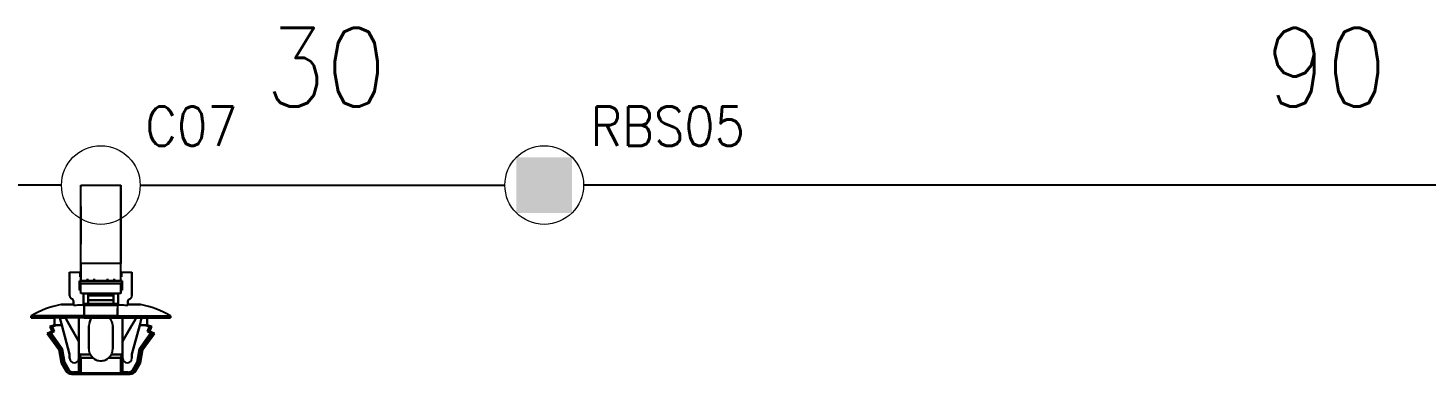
# Model space of a CAD drawing. Header units: inches. Extents: x 47316 to 59086, y 3141 to 11743.
# Drawn here: x 51264.7 to 51353.5, y 3661.2 to 3683.2 of the extents above; entities that cross this region are included whole.
import ezdxf

# ---------------------------------------------------------------- set-up
doc = ezdxf.new("R2010")
doc.units = ezdxf.units.IN
doc.header["$MEASUREMENT"] = 0
doc.styles.get("Standard").update_dxf_attribs({"font": ''})
doc.styles.get('Standard').set_extended_font_data('SimSun')
doc.linetypes.add('_VH_FELT_TAPE', pattern='A,0.4,-0.7,["FELT",Standard,S=0.3,R=0,X=-0.5,Y=-0.15],-0.7', length=1.8)

msp = doc.modelspace()

# ---------------------------------------------------------------- linework, layer by layer
at = {"color": 0, "linetype": '_VH_FELT_TAPE', "lineweight": -3, "ltscale": 5}
for p, q in [((51266.822, 3673.222), (51253.305, 3673.222)), ((51271.822, 3673.222), (51294.999, 3673.222))]:
    msp.add_line(p, q, dxfattribs=at)
at = {"color": 7, "ltscale": 0.378893}
msp.add_line((51268.059, 3668.222), (51268.059, 3673.222), dxfattribs=at)
at = {"color": 7, "ltscale": 0.15}
for p, q in [((51268.059, 3673.222), (51270.585, 3673.222)), ((51270.585, 3668.222), (51268.059, 3668.222)), ((51270.585, 3668.222), (51268.059, 3668.222)), ((51268.059, 3666.963), (51270.585, 3666.963)), ((51270.585, 3666.963), (51268.059, 3666.963)), ((51270.585, 3666.332), (51268.059, 3666.332)), ((51270.585, 3666.332), (51268.059, 3666.332)), ((51268.059, 3661.259), (51270.585, 3661.259)), ((51270.585, 3661.259), (51268.059, 3661.259))]:
    msp.add_line(p, q, dxfattribs=at)
at = {"color": 7, "ltscale": 0.0272}
msp.add_line((51268.059, 3673.109), (51268.059, 3673.222), dxfattribs=at)
at = {"color": 7, "ltscale": 0.37888}
msp.add_line((51268.059, 3668.222), (51268.059, 3673.222), dxfattribs=at)
at = {"color": 7, "ltscale": 0.027199}
msp.add_line((51268.059, 3673.222), (51268.059, 3673.109), dxfattribs=at)
at = {"color": 7, "ltscale": 0.378897}
msp.add_line((51270.585, 3673.222), (51270.585, 3668.222), dxfattribs=at)
at = {"color": 7, "ltscale": 0.215019}
msp.add_line((51270.585, 3669.786), (51270.585, 3673.222), dxfattribs=at)
at = {"color": 7, "ltscale": 0.315749}
msp.add_line((51270.585, 3673.222), (51270.585, 3668.654), dxfattribs=at)
at = {"color": 7, "ltscale": 0.378905}
msp.add_line((51270.585, 3668.222), (51270.585, 3673.222), dxfattribs=at)
at = {"color": 7, "ltscale": 0.315758}
msp.add_line((51270.585, 3673.222), (51270.585, 3668.654), dxfattribs=at)
at = {"color": 7, "ltscale": 0.179182}
msp.add_line((51270.585, 3669.957), (51270.585, 3672.975), dxfattribs=at)
at = {"color": 7, "ltscale": 0.142593}
msp.add_line((51268.059, 3669.461), (51268.059, 3671.863), dxfattribs=at)
at = {"color": 7, "ltscale": 0.142589}
msp.add_line((51268.059, 3671.863), (51268.059, 3669.462), dxfattribs=at)
at = {"color": 7, "ltscale": 0.026669}
for p, q in [((51270.585, 3669.957), (51270.585, 3669.508)), ((51270.585, 3669.508), (51270.585, 3669.957)), ((51270.585, 3669.786), (51270.585, 3669.337))]:
    msp.add_line(p, q, dxfattribs=at)
at = {"color": 7, "ltscale": 0.108633}
msp.add_line((51270.585, 3667.679), (51270.585, 3669.508), dxfattribs=at)
at = {"color": 7, "ltscale": 0.076392}
msp.add_line((51270.585, 3668.222), (51270.585, 3669.508), dxfattribs=at)
at = {"color": 7, "ltscale": 0.098454}
msp.add_line((51270.585, 3667.679), (51270.585, 3669.337), dxfattribs=at)
at = {"color": 7, "ltscale": 0.057913}
msp.add_line((51270.585, 3667.679), (51270.585, 3668.654), dxfattribs=at)
at = {"color": 7, "ltscale": 0.039999}
for p, q in [((51267.343, 3667.679), (51268.017, 3667.679)), ((51267.343, 3667.679), (51268.017, 3667.679)), ((51270.627, 3667.679), (51271.3, 3667.679)), ((51270.627, 3667.679), (51271.3, 3667.679))]:
    msp.add_line(p, q, dxfattribs=at)
at = {"color": 7, "ltscale": 0.022501}
for p, q in [((51267.343, 3667.679), (51267.343, 3667.3)), ((51267.343, 3667.3), (51267.343, 3667.679)), ((51271.3, 3667.679), (51271.3, 3667.3)), ((51271.3, 3667.679), (51271.3, 3667.3))]:
    msp.add_line(p, q, dxfattribs=at)
at = {"color": 7, "ltscale": 0.0175}
for p, q in [((51268.017, 3667.679), (51268.017, 3667.384)), ((51268.017, 3667.384), (51268.017, 3667.679)), ((51270.627, 3667.679), (51270.627, 3667.384)), ((51270.627, 3667.679), (51270.627, 3667.384)), ((51270.627, 3667.384), (51270.627, 3667.679))]:
    msp.add_line(p, q, dxfattribs=at)
at = {"color": 7, "ltscale": 0.002499}
for p, q in [((51268.017, 3667.679), (51268.059, 3667.679)), ((51270.585, 3667.679), (51270.627, 3667.679)), ((51267.975, 3667.132), (51268.017, 3667.132)), ((51268.017, 3667.132), (51267.975, 3667.132)), ((51268.017, 3667.132), (51267.975, 3667.132)), ((51268.059, 3667.384), (51268.017, 3667.384)), ((51268.017, 3667.384), (51268.059, 3667.384)), ((51268.059, 3666.584), (51268.017, 3666.584)), ((51268.017, 3666.584), (51268.059, 3666.584)), ((51268.059, 3666.584), (51268.017, 3666.584)), ((51270.627, 3667.384), (51270.585, 3667.384)), ((51270.585, 3667.384), (51270.627, 3667.384)), ((51270.627, 3666.584), (51270.585, 3666.584)), ((51270.585, 3666.584), (51270.627, 3666.584)), ((51270.627, 3666.584), (51270.585, 3666.584)), ((51270.669, 3667.132), (51270.627, 3667.132)), ((51270.669, 3667.132), (51270.627, 3667.132))]:
    msp.add_line(p, q, dxfattribs=at)
at = {"color": 7, "ltscale": 2.6e-05}
for p, q in [((51268.017, 3667.679), (51268.017, 3667.679)), ((51270.627, 3667.679), (51270.627, 3667.679))]:
    msp.add_line(p, q, dxfattribs=at)
at = {"color": 7, "ltscale": 0.0644}
for p, q in [((51268.059, 3668.222), (51268.059, 3667.138)), ((51268.059, 3667.138), (51268.059, 3668.222)), ((51270.585, 3667.138), (51270.585, 3668.222)), ((51270.585, 3667.138), (51270.585, 3668.222))]:
    msp.add_line(p, q, dxfattribs=at)
at = {"color": 7, "ltscale": 0.025}
for p, q in [((51271.3, 3667.258), (51271.3, 3667.679)), ((51268.48, 3667.138), (51268.901, 3667.138)), ((51268.48, 3667.138), (51268.901, 3667.138)), ((51269.743, 3667.138), (51270.164, 3667.138)), ((51269.743, 3667.138), (51270.164, 3667.138)), ((51269.743, 3667.132), (51270.164, 3667.132))]:
    msp.add_line(p, q, dxfattribs=at)
at = {"color": 7, "ltscale": 0.064999}
for p, q in [((51267.343, 3667.3), (51267.343, 3666.206)), ((51267.343, 3666.206), (51267.343, 3667.3)), ((51271.3, 3667.3), (51271.3, 3666.206)), ((51271.3, 3667.3), (51271.3, 3666.206))]:
    msp.add_line(p, q, dxfattribs=at)
at = {"color": 7, "ltscale": 0.035001}
for p, q in [((51267.975, 3666.542), (51267.975, 3667.132)), ((51267.975, 3666.542), (51267.975, 3667.132)), ((51267.975, 3667.132), (51267.975, 3666.542)), ((51270.669, 3667.132), (51270.669, 3666.542)), ((51270.669, 3666.542), (51270.669, 3667.132)), ((51270.374, 3664.774), (51270.374, 3665.364)), ((51270.374, 3664.774), (51270.374, 3665.364))]:
    msp.add_line(p, q, dxfattribs=at)
at = {"color": 7, "ltscale": 0.032501}
for p, q in [((51268.017, 3667.132), (51268.017, 3666.584)), ((51268.017, 3666.584), (51268.017, 3667.132)), ((51270.627, 3667.132), (51270.627, 3666.584)), ((51270.627, 3667.132), (51270.627, 3666.584))]:
    msp.add_line(p, q, dxfattribs=at)
at = {"color": 7, "ltscale": 0.154999}
for p, q in [((51270.627, 3667.132), (51268.017, 3667.132)), ((51268.017, 3667.132), (51270.627, 3667.132))]:
    msp.add_line(p, q, dxfattribs=at)
at = {"color": 7, "ltscale": 0.0375}
for p, q in [((51268.059, 3666.332), (51268.059, 3666.963)), ((51268.059, 3666.332), (51268.059, 3666.963)), ((51270.585, 3666.963), (51270.585, 3666.332)), ((51270.585, 3666.332), (51270.585, 3666.963))]:
    msp.add_line(p, q, dxfattribs=at)
at = {"color": 7, "ltscale": 0.0075}
for p, q in [((51268.48, 3667.258), (51268.48, 3667.132)), ((51268.48, 3667.132), (51268.48, 3667.258)), ((51268.901, 3667.132), (51268.901, 3667.258)), ((51268.901, 3667.258), (51268.901, 3667.132)), ((51269.743, 3667.258), (51269.743, 3667.132)), ((51269.743, 3667.132), (51269.743, 3667.258)), ((51270.164, 3667.132), (51270.164, 3667.258)), ((51270.164, 3667.258), (51270.164, 3667.132)), ((51264.901, 3664.9), (51264.901, 3664.774)), ((51264.901, 3664.774), (51264.901, 3664.9)), ((51268.269, 3664.774), (51268.269, 3664.9)), ((51268.269, 3664.9), (51268.269, 3664.774)), ((51270.374, 3664.9), (51270.374, 3664.774)), ((51270.374, 3664.774), (51270.374, 3664.9)), ((51273.742, 3664.9), (51273.742, 3664.774)), ((51273.742, 3664.774), (51273.742, 3664.9)), ((51267.58, 3661.196), (51267.58, 3661.322)), ((51267.58, 3661.196), (51267.58, 3661.322)), ((51270.711, 3661.196), (51270.711, 3661.322)), ((51271.064, 3661.322), (51271.064, 3661.196)), ((51271.064, 3661.322), (51271.064, 3661.196))]:
    msp.add_line(p, q, dxfattribs=at)
at = {"color": 7, "ltscale": 0.000368}
msp.add_line((51268.48, 3667.138), (51268.48, 3667.132), dxfattribs=at)
at = {"color": 7, "ltscale": 0.023056}
msp.add_line((51268.513, 3667.132), (51268.901, 3667.132), dxfattribs=at)
at = {"color": 7, "ltscale": 0.000322}
msp.add_line((51269.743, 3667.132), (51269.743, 3667.137), dxfattribs=at)
at = {"color": 7, "ltscale": 0.002502}
msp.add_line((51270.585, 3666.542), (51270.585, 3666.584), dxfattribs=at)
at = {"color": 7, "ltscale": 0.021939}
msp.add_line((51270.627, 3667.132), (51270.627, 3666.762), dxfattribs=at)
at = {"color": 7, "ltscale": 0.010562}
msp.add_line((51270.627, 3666.584), (51270.627, 3666.762), dxfattribs=at)
at = {"color": 7, "ltscale": 0.000629}
msp.add_line((51270.658, 3667.132), (51270.669, 3667.132), dxfattribs=at)
at = {"color": 7, "ltscale": 0.0625}
msp.add_line((51271.3, 3666.206), (51271.3, 3667.258), dxfattribs=at)
at = {"color": 7, "ltscale": 0.017476}
for p, q in [((51267.596, 3665.848), (51267.596, 3665.554)), ((51271.048, 3665.848), (51271.048, 3665.554))]:
    msp.add_line(p, q, dxfattribs=at)
at = {"color": 7, "ltscale": 0.017471}
for p, q in [((51267.596, 3665.554), (51267.596, 3665.848)), ((51271.048, 3665.554), (51271.048, 3665.848))]:
    msp.add_line(p, q, dxfattribs=at)
at = {"color": 7, "ltscale": 0.004999}
for p, q in [((51268.059, 3666.542), (51267.975, 3666.542)), ((51267.975, 3666.542), (51268.059, 3666.542)), ((51270.669, 3666.542), (51270.585, 3666.542)), ((51270.585, 3666.542), (51270.669, 3666.542))]:
    msp.add_line(p, q, dxfattribs=at)
at = {"color": 7, "ltscale": 0.040002}
for p, q in [((51268.227, 3665.658), (51268.227, 3666.332)), ((51268.227, 3665.658), (51268.227, 3666.332)), ((51268.227, 3666.332), (51268.227, 3665.658)), ((51270.416, 3666.332), (51270.416, 3665.658)), ((51270.416, 3665.658), (51270.416, 3666.332))]:
    msp.add_line(p, q, dxfattribs=at)
at = {"color": 7, "ltscale": 0.017502}
for p, q in [((51268.227, 3666.332), (51268.522, 3666.332)), ((51270.122, 3666.332), (51270.416, 3666.332))]:
    msp.add_line(p, q, dxfattribs=at)
at = {"color": 7, "ltscale": 0.00087}
for p, q in [((51268.522, 3666.317), (51268.522, 3666.332)), ((51268.522, 3666.332), (51268.522, 3666.317)), ((51270.122, 3666.317), (51270.122, 3666.332)), ((51270.122, 3666.332), (51270.122, 3666.317))]:
    msp.add_line(p, q, dxfattribs=at)
at = {"color": 7, "ltscale": 0.095001}
for p, q in [((51270.122, 3666.317), (51268.522, 3666.317)), ((51268.522, 3666.317), (51270.122, 3666.317)), ((51270.122, 3666.192), (51268.522, 3666.192)), ((51268.522, 3666.192), (51270.122, 3666.192)), ((51268.522, 3665.891), (51270.122, 3665.891)), ((51270.122, 3665.891), (51268.522, 3665.891)), ((51268.522, 3665.683), (51270.122, 3665.683))]:
    msp.add_line(p, q, dxfattribs=at)
at = {"color": 7, "ltscale": 0.007443}
for p, q in [((51268.522, 3666.192), (51268.522, 3666.317)), ((51268.522, 3666.317), (51268.522, 3666.192)), ((51270.122, 3666.192), (51270.122, 3666.317)), ((51270.122, 3666.317), (51270.122, 3666.192))]:
    msp.add_line(p, q, dxfattribs=at)
at = {"color": 7, "ltscale": 0.017839}
for p, q in [((51268.522, 3665.891), (51268.522, 3666.192)), ((51268.522, 3666.192), (51268.522, 3665.891)), ((51270.122, 3665.891), (51270.122, 3666.192)), ((51270.122, 3666.192), (51270.122, 3665.891))]:
    msp.add_line(p, q, dxfattribs=at)
at = {"color": 7, "ltscale": 0.012407}
for p, q in [((51268.522, 3665.683), (51268.522, 3665.891)), ((51270.122, 3665.683), (51270.122, 3665.891))]:
    msp.add_line(p, q, dxfattribs=at)
at = {"color": 7, "ltscale": 0.013841}
for p, q in [((51268.522, 3665.891), (51268.522, 3665.658)), ((51270.122, 3665.658), (51270.122, 3665.891))]:
    msp.add_line(p, q, dxfattribs=at)
at = {"color": 7, "ltscale": 0.001447}
msp.add_line((51268.522, 3665.683), (51268.522, 3665.658), dxfattribs=at)
at = {"color": 7, "ltscale": 0.023952}
msp.add_line((51270.122, 3665.929), (51270.122, 3666.332), dxfattribs=at)
at = {"color": 7, "ltscale": 0.014789}
msp.add_line((51270.122, 3665.907), (51270.122, 3665.658), dxfattribs=at)
at = {"color": 7, "ltscale": 0.013786}
msp.add_line((51271.048, 3665.616), (51271.048, 3665.848), dxfattribs=at)
at = {"color": 7, "ltscale": 0.2}
for p, q in [((51264.901, 3664.9), (51268.269, 3664.9)), ((51268.269, 3664.9), (51264.901, 3664.9)), ((51270.374, 3664.9), (51273.742, 3664.9)), ((51270.374, 3664.9), (51273.742, 3664.9)), ((51268.269, 3664.774), (51264.901, 3664.774)), ((51268.269, 3664.774), (51264.901, 3664.774)), ((51270.374, 3664.774), (51273.742, 3664.774)), ((51273.742, 3664.774), (51270.374, 3664.774))]:
    msp.add_line(p, q, dxfattribs=at)
at = {"color": 7, "ltscale": 0.047501}
for p, q in [((51267.596, 3665.616), (51266.796, 3665.616)), ((51266.796, 3665.616), (51267.596, 3665.616)), ((51271.848, 3665.616), (51271.048, 3665.616)), ((51271.048, 3665.616), (51271.848, 3665.616))]:
    msp.add_line(p, q, dxfattribs=at)
at = {"color": 7, "ltscale": 0.00369}
for p, q in [((51267.596, 3665.616), (51267.596, 3665.554)), ((51271.048, 3665.554), (51271.048, 3665.616))]:
    msp.add_line(p, q, dxfattribs=at)
at = {"color": 7, "ltscale": 0.129999}
for p, q in [((51270.416, 3665.658), (51268.227, 3665.658)), ((51268.227, 3665.658), (51270.416, 3665.658))]:
    msp.add_line(p, q, dxfattribs=at)
at = {"color": 7, "ltscale": 0.040569}
for p, q in [((51268.269, 3664.9), (51268.269, 3665.584)), ((51270.374, 3665.584), (51270.374, 3664.9))]:
    msp.add_line(p, q, dxfattribs=at)
at = {"color": 7, "ltscale": 0.125}
for p, q in [((51268.269, 3665.584), (51270.374, 3665.584)), ((51270.374, 3665.584), (51268.269, 3665.584)), ((51268.269, 3664.9), (51270.374, 3664.9)), ((51270.374, 3664.9), (51268.269, 3664.9)), ((51268.269, 3664.774), (51270.374, 3664.774)), ((51270.374, 3664.774), (51268.269, 3664.774))]:
    msp.add_line(p, q, dxfattribs=at)
at = {"color": 7, "ltscale": 0.040567}
for p, q in [((51268.269, 3665.584), (51268.269, 3664.9)), ((51270.374, 3665.584), (51270.374, 3664.9))]:
    msp.add_line(p, q, dxfattribs=at)
at = {"color": 7, "ltscale": 0.02751}
msp.add_line((51268.269, 3664.9), (51268.269, 3665.364), dxfattribs=at)
msp.add_line((51268.269, 3664.9), (51268.269, 3665.364), dxfattribs=at)
at = {"color": 7, "ltscale": 0.087396}
for p, q in [((51264.901, 3664.774), (51266.373, 3664.774)), ((51264.901, 3664.774), (51266.373, 3664.774)), ((51273.742, 3664.774), (51272.271, 3664.774))]:
    msp.add_line(p, q, dxfattribs=at)
at = {"color": 7, "ltscale": 0.019025}
msp.add_line((51266.207, 3663.911), (51265.912, 3663.785), dxfattribs=at)
at = {"color": 7, "ltscale": 0.000925}
msp.add_line((51266.08, 3664.227), (51266.096, 3664.227), dxfattribs=at)
at = {"color": 7, "ltscale": 0.020195}
for p, q in [((51266.08, 3664.227), (51266.207, 3663.911)), ((51266.222, 3664.227), (51266.349, 3663.911)), ((51266.349, 3663.911), (51266.222, 3664.227)), ((51272.421, 3664.227), (51272.295, 3663.911)), ((51272.295, 3663.911), (51272.421, 3664.227)), ((51272.437, 3663.911), (51272.563, 3664.227))]:
    msp.add_line(p, q, dxfattribs=at)
at = {"color": 7, "ltscale": 0.018174}
msp.add_line((51266.375, 3664.311), (51266.081, 3664.227), dxfattribs=at)
at = {"color": 7, "ltscale": 0.000912}
for p, q in [((51266.096, 3664.227), (51266.081, 3664.227)), ((51272.437, 3663.911), (51272.421, 3663.911))]:
    msp.add_line(p, q, dxfattribs=at)
at = {"color": 7, "ltscale": 0.002823}
msp.add_line((51266.096, 3664.227), (51266.144, 3664.227), dxfattribs=at)
at = {"color": 7, "ltscale": 0.00282}
for p, q in [((51266.144, 3664.227), (51266.096, 3664.227)), ((51272.421, 3663.911), (51272.374, 3663.911))]:
    msp.add_line(p, q, dxfattribs=at)
at = {"color": 7, "ltscale": 0.013619}
for p, q in [((51266.349, 3663.911), (51266.138, 3663.821)), ((51266.138, 3663.821), (51266.349, 3663.911)), ((51272.295, 3663.911), (51272.506, 3663.821)), ((51272.506, 3663.821), (51272.295, 3663.911))]:
    msp.add_line(p, q, dxfattribs=at)
at = {"color": 7, "ltscale": 0.004681}
for p, q in [((51266.144, 3664.227), (51266.222, 3664.227)), ((51266.222, 3664.227), (51266.144, 3664.227))]:
    msp.add_line(p, q, dxfattribs=at)
at = {"color": 7, "ltscale": 0.000327}
msp.add_line((51266.212, 3663.911), (51266.207, 3663.911), dxfattribs=at)
at = {"color": 7, "ltscale": 0.008441}
for p, q in [((51266.207, 3663.911), (51266.349, 3663.911)), ((51266.375, 3664.311), (51266.517, 3664.311)), ((51266.517, 3664.311), (51266.375, 3664.311))]:
    msp.add_line(p, q, dxfattribs=at)
at = {"color": 7, "ltscale": 0.008429}
for p, q in [((51266.349, 3663.911), (51266.207, 3663.911)), ((51272.421, 3664.227), (51272.563, 3664.227))]:
    msp.add_line(p, q, dxfattribs=at)
at = {"color": 7, "ltscale": 0.00033}
for p, q in [((51266.207, 3663.911), (51266.212, 3663.911)), ((51266.38, 3664.311), (51266.375, 3664.311)), ((51272.269, 3664.311), (51272.263, 3664.311))]:
    msp.add_line(p, q, dxfattribs=at)
at = {"color": 7, "ltscale": 0.001593}
msp.add_line((51266.239, 3663.911), (51266.212, 3663.911), dxfattribs=at)
at = {"color": 7, "ltscale": 0.003809}
msp.add_line((51266.212, 3663.911), (51266.276, 3663.911), dxfattribs=at)
at = {"color": 7, "ltscale": 0.018199}
for p, q in [((51266.517, 3664.311), (51266.222, 3664.227)), ((51266.222, 3664.227), (51266.517, 3664.311)), ((51272.127, 3664.311), (51272.421, 3664.227)), ((51272.421, 3664.227), (51272.127, 3664.311))]:
    msp.add_line(p, q, dxfattribs=at)
at = {"color": 7, "ltscale": 0.004291}
msp.add_line((51266.276, 3663.911), (51266.349, 3663.911), dxfattribs=at)
at = {"color": 7, "ltscale": 0.027499}
for p, q in [((51266.375, 3664.311), (51266.375, 3664.774)), ((51266.375, 3664.774), (51266.375, 3664.311)), ((51272.269, 3664.311), (51272.269, 3664.774)), ((51272.269, 3664.774), (51272.269, 3664.311))]:
    msp.add_line(p, q, dxfattribs=at)
at = {"color": 7, "ltscale": 0.008432}
msp.add_line((51266.517, 3664.311), (51266.375, 3664.311), dxfattribs=at)
at = {"color": 7, "ltscale": 0.000342}
for p, q in [((51266.375, 3664.311), (51266.381, 3664.311)), ((51272.263, 3664.311), (51272.269, 3664.311))]:
    msp.add_line(p, q, dxfattribs=at)
at = {"color": 7, "ltscale": 0.000286}
for p, q in [((51266.376, 3664.31), (51266.381, 3664.311)), ((51266.381, 3664.311), (51266.376, 3664.31))]:
    msp.add_line(p, q, dxfattribs=at)
at = {"color": 7, "ltscale": 0.002209}
msp.add_line((51266.418, 3664.311), (51266.38, 3664.311), dxfattribs=at)
at = {"color": 7, "ltscale": 0.003674}
for p, q in [((51266.381, 3664.311), (51266.443, 3664.311)), ((51272.201, 3664.311), (51272.263, 3664.311))]:
    msp.add_line(p, q, dxfattribs=at)
at = {"color": 7, "ltscale": 0.00434}
msp.add_line((51266.443, 3664.311), (51266.516, 3664.311), dxfattribs=at)
at = {"color": 7, "ltscale": 0.019785}
for p, q in [((51266.85, 3664.311), (51266.517, 3664.311)), ((51266.517, 3664.311), (51266.85, 3664.311)), ((51271.793, 3664.311), (51272.127, 3664.311)), ((51272.127, 3664.311), (51271.793, 3664.311))]:
    msp.add_line(p, q, dxfattribs=at)
at = {"color": 7, "ltscale": 0.020602}
for p, q in [((51266.727, 3664.774), (51267.074, 3664.774)), ((51266.727, 3664.774), (51267.074, 3664.774)), ((51271.917, 3664.774), (51271.57, 3664.774))]:
    msp.add_line(p, q, dxfattribs=at)
at = {"color": 7, "ltscale": 0.028456}
for p, q in [((51266.85, 3664.311), (51266.727, 3664.774)), ((51266.727, 3664.774), (51266.85, 3664.311)), ((51271.793, 3664.311), (51271.917, 3664.774)), ((51271.917, 3664.774), (51271.793, 3664.311))]:
    msp.add_line(p, q, dxfattribs=at)
at = {"color": 7, "ltscale": 0.11383}
for p, q in [((51267.343, 3662.459), (51266.85, 3664.311)), ((51266.85, 3664.311), (51267.343, 3662.459)), ((51271.3, 3662.459), (51271.793, 3664.311)), ((51271.793, 3664.311), (51271.3, 3662.459))]:
    msp.add_line(p, q, dxfattribs=at)
at = {"color": 7, "ltscale": 0.015242}
for p, q in [((51267.202, 3664.551), (51267.076, 3664.774)), ((51271.567, 3664.774), (51271.441, 3664.551))]:
    msp.add_line(p, q, dxfattribs=at)
at = {"color": 7, "ltscale": 0.015215}
msp.add_line((51267.076, 3664.774), (51267.202, 3664.551), dxfattribs=at)
at = {"color": 7, "ltscale": 0.026985}
for p, q in [((51267.426, 3664.155), (51267.202, 3664.551)), ((51271.441, 3664.551), (51271.218, 3664.155))]:
    msp.add_line(p, q, dxfattribs=at)
at = {"color": 7, "ltscale": 0.02701}
msp.add_line((51267.202, 3664.551), (51267.426, 3664.155), dxfattribs=at)
at = {"color": 7, "ltscale": 0.064963}
msp.add_line((51267.395, 3664.211), (51267.933, 3663.259), dxfattribs=at)
at = {"color": 7, "ltscale": 0.061156}
for p, q in [((51267.933, 3663.259), (51267.426, 3664.155)), ((51271.218, 3664.155), (51270.711, 3663.259))]:
    msp.add_line(p, q, dxfattribs=at)
at = {"color": 7, "ltscale": 0.061161}
msp.add_line((51267.426, 3664.155), (51267.933, 3663.259), dxfattribs=at)
at = {"color": 7, "ltscale": 0.089999}
for p, q in [((51267.933, 3663.259), (51267.933, 3664.774)), ((51267.933, 3664.774), (51267.933, 3663.259)), ((51270.711, 3664.774), (51270.711, 3663.259)), ((51270.711, 3663.259), (51270.711, 3664.774))]:
    msp.add_line(p, q, dxfattribs=at)
at = {"color": 7, "ltscale": 0.0875}
for p, q in [((51268.564, 3664.269), (51268.564, 3662.795)), ((51268.564, 3662.795), (51268.564, 3664.269)), ((51268.564, 3662.795), (51268.564, 3664.269)), ((51270.08, 3662.795), (51270.08, 3664.269)), ((51270.08, 3664.269), (51270.08, 3662.795)), ((51272.269, 3664.774), (51273.742, 3664.774))]:
    msp.add_line(p, q, dxfattribs=at)
at = {"color": 7, "ltscale": 0.065039}
msp.add_line((51270.711, 3663.259), (51271.25, 3664.212), dxfattribs=at)
at = {"color": 7, "ltscale": 0.06116}
msp.add_line((51270.711, 3663.259), (51271.218, 3664.155), dxfattribs=at)
at = {"color": 7, "ltscale": 0.040697}
msp.add_line((51270.711, 3663.415), (51270.711, 3664.101), dxfattribs=at)
at = {"color": 7, "ltscale": 0.040701}
msp.add_line((51270.711, 3664.101), (51270.711, 3663.415), dxfattribs=at)
at = {"color": 7, "ltscale": 0.02697}
msp.add_line((51271.218, 3664.155), (51271.441, 3664.551), dxfattribs=at)
at = {"color": 7, "ltscale": 0.015289}
msp.add_line((51271.441, 3664.551), (51271.568, 3664.775), dxfattribs=at)
at = {"color": 7, "ltscale": 0.020749}
msp.add_line((51271.567, 3664.774), (51271.917, 3664.774), dxfattribs=at)
at = {"color": 7, "ltscale": 0.006299}
msp.add_line((51272.127, 3664.311), (51272.233, 3664.311), dxfattribs=at)
at = {"color": 7, "ltscale": 0.006305}
msp.add_line((51272.233, 3664.311), (51272.127, 3664.311), dxfattribs=at)
at = {"color": 7, "ltscale": 0.00329}
msp.add_line((51272.146, 3664.311), (51272.201, 3664.311), dxfattribs=at)
at = {"color": 7, "ltscale": 0.006641}
msp.add_line((51272.269, 3664.311), (51272.157, 3664.311), dxfattribs=at)
at = {"color": 7, "ltscale": 0.001825}
msp.add_line((51272.263, 3664.311), (51272.232, 3664.311), dxfattribs=at)
at = {"color": 7, "ltscale": 0.002142}
msp.add_line((51272.233, 3664.311), (51272.269, 3664.311), dxfattribs=at)
at = {"color": 7, "ltscale": 0.002136}
msp.add_line((51272.269, 3664.311), (51272.233, 3664.311), dxfattribs=at)
at = {"color": 7, "ltscale": 0.018183}
msp.add_line((51272.563, 3664.227), (51272.269, 3664.311), dxfattribs=at)
at = {"color": 7, "ltscale": 0.004715}
msp.add_line((51272.295, 3663.911), (51272.374, 3663.911), dxfattribs=at)
at = {"color": 7, "ltscale": 0.004687}
msp.add_line((51272.374, 3663.911), (51272.295, 3663.911), dxfattribs=at)
at = {"color": 7, "ltscale": 0.002832}
msp.add_line((51272.374, 3663.911), (51272.422, 3663.911), dxfattribs=at)
at = {"color": 7, "ltscale": 0.002869}
msp.add_line((51272.383, 3663.911), (51272.431, 3663.911), dxfattribs=at)
at = {"color": 7, "ltscale": 0.002856}
msp.add_line((51272.432, 3663.911), (51272.384, 3663.911), dxfattribs=at)
at = {"color": 7, "ltscale": 0.008438}
msp.add_line((51272.563, 3664.227), (51272.421, 3664.227), dxfattribs=at)
at = {"color": 7, "ltscale": 0.0009}
msp.add_line((51272.422, 3663.911), (51272.437, 3663.911), dxfattribs=at)
at = {"color": 7, "ltscale": 0.019}
msp.add_line((51272.731, 3663.785), (51272.437, 3663.911), dxfattribs=at)
at = {"color": 7, "ltscale": 0.002185}
msp.add_line((51272.493, 3664.227), (51272.53, 3664.227), dxfattribs=at)
at = {"color": 7, "ltscale": 0.006177}
msp.add_line((51266.016, 3663.785), (51265.912, 3663.785), dxfattribs=at)
at = {"color": 7, "ltscale": 0.006165}
for p, q in [((51265.912, 3663.785), (51266.016, 3663.785)), ((51266.649, 3662.753), (51266.753, 3662.753)), ((51266.649, 3662.753), (51266.753, 3662.753))]:
    msp.add_line(p, q, dxfattribs=at)
at = {"color": 7, "ltscale": 0.075271}
for p, q in [((51265.912, 3663.785), (51266.649, 3662.753)), ((51266.753, 3662.753), (51266.016, 3663.785)), ((51272.628, 3663.785), (51271.891, 3662.753)), ((51271.891, 3662.753), (51272.628, 3663.785)), ((51271.995, 3662.753), (51272.732, 3663.785))]:
    msp.add_line(p, q, dxfattribs=at)
at = {"color": 7, "ltscale": 0.075264}
msp.add_line((51266.753, 3662.753), (51266.016, 3663.785), dxfattribs=at)
at = {"color": 7, "ltscale": 0.074459}
for p, q in [((51266.138, 3663.821), (51266.867, 3662.801)), ((51266.867, 3662.801), (51266.138, 3663.821)), ((51272.506, 3663.821), (51271.777, 3662.801)), ((51271.777, 3662.801), (51272.506, 3663.821))]:
    msp.add_line(p, q, dxfattribs=at)
at = {"color": 7, "ltscale": 0.039936}
for p, q in [((51267.933, 3662.586), (51267.933, 3663.259)), ((51267.933, 3663.259), (51267.933, 3662.586)), ((51270.711, 3663.259), (51270.711, 3662.586)), ((51270.711, 3662.586), (51270.711, 3663.259))]:
    msp.add_line(p, q, dxfattribs=at)
at = {"color": 7, "ltscale": 0.048712}
msp.add_line((51270.711, 3662.438), (51270.711, 3663.259), dxfattribs=at)
at = {"color": 7, "ltscale": 0.005249}
msp.add_line((51272.715, 3663.785), (51272.627, 3663.785), dxfattribs=at)
at = {"color": 7, "ltscale": 0.005222}
msp.add_line((51272.716, 3663.785), (51272.628, 3663.785), dxfattribs=at)
at = {"color": 7, "ltscale": 0.000916}
msp.add_line((51272.731, 3663.785), (51272.715, 3663.785), dxfattribs=at)
at = {"color": 7, "ltscale": 0.000903}
msp.add_line((51272.731, 3663.785), (51272.716, 3663.785), dxfattribs=at)
at = {"color": 7, "ltscale": 4.3e-05}
msp.add_line((51272.732, 3663.785), (51272.731, 3663.785), dxfattribs=at)
at = {"color": 7, "ltscale": 4.9e-05}
msp.add_line((51272.732, 3663.785), (51272.731, 3663.785), dxfattribs=at)
at = {"color": 7, "ltscale": 0.05076}
for p, q in [((51266.649, 3662.753), (51266.796, 3661.911)), ((51271.848, 3661.911), (51271.995, 3662.753))]:
    msp.add_line(p, q, dxfattribs=at)
at = {"color": 7, "ltscale": 0.050769}
msp.add_line((51266.903, 3661.912), (51266.753, 3662.753), dxfattribs=at)
at = {"color": 7, "ltscale": 0.002621}
for p, q in [((51266.796, 3662.771), (51266.756, 3662.754)), ((51266.756, 3662.754), (51266.796, 3662.771)), ((51271.888, 3662.754), (51271.847, 3662.771)), ((51271.847, 3662.771), (51271.888, 3662.754))]:
    msp.add_line(p, q, dxfattribs=at)
at = {"color": 7, "ltscale": 0.050773}
for p, q in [((51266.903, 3661.912), (51266.756, 3662.754)), ((51271.888, 3662.754), (51271.741, 3661.912)), ((51271.741, 3661.912), (51271.888, 3662.754))]:
    msp.add_line(p, q, dxfattribs=at)
at = {"color": 7, "ltscale": 0.000205}
for p, q in [((51266.8, 3662.772), (51266.796, 3662.771)), ((51266.796, 3662.771), (51266.8, 3662.772)), ((51271.847, 3662.771), (51271.844, 3662.772)), ((51271.844, 3662.772), (51271.847, 3662.771))]:
    msp.add_line(p, q, dxfattribs=at)
at = {"color": 7, "ltscale": 0.004321}
for p, q in [((51266.867, 3662.801), (51266.8, 3662.772)), ((51266.8, 3662.772), (51266.867, 3662.801)), ((51271.844, 3662.772), (51271.777, 3662.801)), ((51271.777, 3662.801), (51271.844, 3662.772))]:
    msp.add_line(p, q, dxfattribs=at)
at = {"color": 7, "ltscale": 0.051095}
for p, q in [((51266.867, 3662.801), (51267.015, 3661.953)), ((51267.015, 3661.953), (51266.867, 3662.801)), ((51271.777, 3662.801), (51271.629, 3661.953)), ((51271.629, 3661.953), (51271.777, 3662.801))]:
    msp.add_line(p, q, dxfattribs=at)
at = {"color": 7, "ltscale": 0.014999}
for p, q in [((51267.343, 3662.206), (51267.343, 3662.459)), ((51267.343, 3662.206), (51267.343, 3662.459)), ((51267.343, 3662.459), (51267.343, 3662.206)), ((51271.3, 3662.206), (51271.3, 3662.459)), ((51271.3, 3662.459), (51271.3, 3662.206))]:
    msp.add_line(p, q, dxfattribs=at)
at = {"color": 7, "ltscale": 0.082565}
for p, q in [((51267.933, 3662.586), (51267.933, 3661.196)), ((51267.933, 3661.196), (51267.933, 3662.586)), ((51270.711, 3661.196), (51270.711, 3662.586)), ((51270.711, 3662.586), (51270.711, 3661.196))]:
    msp.add_line(p, q, dxfattribs=at)
at = {"color": 7, "ltscale": 0.041339}
for p, q in [((51268.65, 3662.445), (51267.954, 3662.445)), ((51267.954, 3662.445), (51268.65, 3662.445)), ((51270.69, 3662.445), (51269.993, 3662.445)), ((51269.993, 3662.445), (51270.69, 3662.445))]:
    msp.add_line(p, q, dxfattribs=at)
at = {"color": 7, "ltscale": 0.002635}
for p, q in [((51267.954, 3662.445), (51267.97, 3662.403)), ((51270.674, 3662.403), (51270.69, 3662.445))]:
    msp.add_line(p, q, dxfattribs=at)
at = {"color": 7, "ltscale": 0.002634}
for p, q in [((51267.97, 3662.403), (51267.954, 3662.445)), ((51270.69, 3662.445), (51270.674, 3662.403))]:
    msp.add_line(p, q, dxfattribs=at)
at = {"color": 7, "ltscale": 0.057954}
for p, q in [((51268.059, 3661.259), (51268.059, 3662.235)), ((51268.059, 3662.235), (51268.059, 3661.259)), ((51270.585, 3662.235), (51270.585, 3661.259)), ((51270.585, 3661.259), (51270.585, 3662.235))]:
    msp.add_line(p, q, dxfattribs=at)
at = {"color": 7, "ltscale": 0.044711}
for p, q in [((51268.059, 3662.235), (51268.812, 3662.235)), ((51268.812, 3662.235), (51268.059, 3662.235)), ((51269.832, 3662.235), (51270.585, 3662.235)), ((51270.585, 3662.235), (51269.832, 3662.235))]:
    msp.add_line(p, q, dxfattribs=at)
at = {"color": 7, "ltscale": 0.000598}
msp.add_line((51268.812, 3662.235), (51268.804, 3662.242), dxfattribs=at)
at = {"color": 7, "ltscale": 0.001863}
msp.add_line((51269.854, 3662.256), (51269.831, 3662.234), dxfattribs=at)
at = {"color": 7, "ltscale": 0.000505}
msp.add_line((51269.832, 3662.235), (51269.838, 3662.241), dxfattribs=at)
at = {"color": 7, "ltscale": 0.008279}
msp.add_line((51270.711, 3662.299), (51270.711, 3662.438), dxfattribs=at)
at = {"color": 7, "ltscale": 0.005516}
msp.add_line((51270.711, 3662.206), (51270.711, 3662.299), dxfattribs=at)
at = {"color": 7, "ltscale": 0.052501}
msp.add_line((51270.711, 3661.322), (51270.711, 3662.206), dxfattribs=at)
at = {"color": 7, "ltscale": 0.006168}
for p, q in [((51271.891, 3662.753), (51271.995, 3662.753)), ((51271.995, 3662.753), (51271.891, 3662.753))]:
    msp.add_line(p, q, dxfattribs=at)
at = {"color": 7, "ltscale": 0.006219}
msp.add_line((51266.901, 3661.911), (51266.796, 3661.911), dxfattribs=at)
at = {"color": 7, "ltscale": 0.006223}
for p, q in [((51266.796, 3661.911), (51266.901, 3661.911)), ((51271.848, 3661.911), (51271.743, 3661.911)), ((51271.848, 3661.911), (51271.743, 3661.911))]:
    msp.add_line(p, q, dxfattribs=at)
at = {"color": 7, "ltscale": 0.034946}
for p, q in [((51266.796, 3661.911), (51267.094, 3661.404)), ((51271.549, 3661.404), (51271.848, 3661.911))]:
    msp.add_line(p, q, dxfattribs=at)
at = {"color": 7, "ltscale": 0.000128}
for p, q in [((51266.901, 3661.911), (51266.903, 3661.911)), ((51266.903, 3661.911), (51266.901, 3661.911)), ((51271.741, 3661.911), (51271.743, 3661.911))]:
    msp.add_line(p, q, dxfattribs=at)
at = {"color": 7, "ltscale": 0.034208}
for p, q in [((51267.193, 3661.415), (51266.901, 3661.911)), ((51271.451, 3661.415), (51271.743, 3661.911))]:
    msp.add_line(p, q, dxfattribs=at)
at = {"color": 7, "ltscale": 0.002806}
for p, q in [((51266.947, 3661.928), (51266.903, 3661.912)), ((51271.741, 3661.912), (51271.696, 3661.928))]:
    msp.add_line(p, q, dxfattribs=at)
at = {"color": 7, "ltscale": 0.00266}
for p, q in [((51266.903, 3661.912), (51266.945, 3661.927)), ((51271.698, 3661.927), (51271.741, 3661.912))]:
    msp.add_line(p, q, dxfattribs=at)
at = {"color": 7, "ltscale": 0.034163}
for p, q in [((51267.193, 3661.415), (51266.903, 3661.912)), ((51271.741, 3661.912), (51271.451, 3661.415))]:
    msp.add_line(p, q, dxfattribs=at)
at = {"color": 7, "ltscale": 0.004276}
for p, q in [((51267.015, 3661.953), (51266.947, 3661.928)), ((51266.948, 3661.928), (51267.015, 3661.953)), ((51271.696, 3661.928), (51271.629, 3661.953)), ((51271.629, 3661.953), (51271.696, 3661.928))]:
    msp.add_line(p, q, dxfattribs=at)
at = {"color": 7, "ltscale": 0.0329}
for p, q in [((51267.015, 3661.953), (51267.296, 3661.475)), ((51267.296, 3661.475), (51267.015, 3661.953)), ((51271.629, 3661.953), (51271.348, 3661.475)), ((51271.348, 3661.475), (51271.629, 3661.953))]:
    msp.add_line(p, q, dxfattribs=at)
at = {"color": 7, "ltscale": 0.00587}
msp.add_line((51267.095, 3661.403), (51267.193, 3661.415), dxfattribs=at)
at = {"color": 7, "ltscale": 0.005865}
for p, q in [((51267.193, 3661.415), (51267.095, 3661.404)), ((51271.549, 3661.404), (51271.451, 3661.415))]:
    msp.add_line(p, q, dxfattribs=at)
at = {"color": 7, "ltscale": 0.007092}
for p, q in [((51267.193, 3661.415), (51267.296, 3661.475)), ((51267.296, 3661.475), (51267.193, 3661.415)), ((51271.348, 3661.475), (51271.451, 3661.415)), ((51271.451, 3661.415), (51271.348, 3661.475))]:
    msp.add_line(p, q, dxfattribs=at)
at = {"color": 7, "ltscale": 0.020941}
for p, q in [((51267.58, 3661.322), (51267.933, 3661.322)), ((51267.933, 3661.322), (51267.58, 3661.322)), ((51271.064, 3661.322), (51270.711, 3661.322)), ((51270.711, 3661.322), (51271.064, 3661.322)), ((51267.58, 3661.196), (51267.933, 3661.196)), ((51267.933, 3661.196), (51267.58, 3661.196)), ((51270.711, 3661.196), (51271.064, 3661.196)), ((51271.064, 3661.196), (51270.711, 3661.196))]:
    msp.add_line(p, q, dxfattribs=at)
at = {"color": 7, "ltscale": 0.005864}
msp.add_line((51271.549, 3661.403), (51271.451, 3661.415), dxfattribs=at)
at = {"color": 7, "ltscale": 0.007248}
msp.add_line((51267.58, 3661.196), (51267.458, 3661.196), dxfattribs=at)
at = {"color": 7, "ltscale": 0.001605}
msp.add_line((51267.491, 3661.196), (51267.464, 3661.196), dxfattribs=at)
at = {"color": 7, "ltscale": 0.006183}
msp.add_line((51267.476, 3661.196), (51267.58, 3661.196), dxfattribs=at)
at = {"color": 7, "ltscale": 0.004422}
msp.add_line((51267.58, 3661.196), (51267.505, 3661.196), dxfattribs=at)
at = {"color": 7, "ltscale": 0.012915}
msp.add_line((51267.505, 3661.196), (51267.723, 3661.196), dxfattribs=at)
at = {"color": 7, "ltscale": 0.012512}
for p, q in [((51267.723, 3661.196), (51267.933, 3661.196)), ((51270.71, 3661.196), (51270.921, 3661.196))]:
    msp.add_line(p, q, dxfattribs=at)
at = {"color": 7, "ltscale": 0.000995}
for p, q in [((51267.933, 3661.196), (51267.949, 3661.196)), ((51267.949, 3661.196), (51267.933, 3661.196)), ((51270.694, 3661.196), (51270.711, 3661.196)), ((51270.711, 3661.196), (51270.694, 3661.196))]:
    msp.add_line(p, q, dxfattribs=at)
at = {"color": 7, "ltscale": 0.000399}
msp.add_line((51267.954, 3661.196), (51267.948, 3661.196), dxfattribs=at)
at = {"color": 7, "ltscale": 0.163214}
msp.add_line((51267.948, 3661.196), (51270.696, 3661.196), dxfattribs=at)
at = {"color": 7, "ltscale": 0.163013}
msp.add_line((51270.694, 3661.196), (51267.949, 3661.196), dxfattribs=at)
at = {"color": 7, "ltscale": 0.015717}
msp.add_line((51271.186, 3661.196), (51270.921, 3661.196), dxfattribs=at)
at = {"color": 7, "ltscale": 0.015729}
msp.add_line((51270.921, 3661.196), (51271.186, 3661.196), dxfattribs=at)
at = {"color": 7}
for points in [[(51268.812, 3662.235), (51268.962, 3662.128), (51269.048, 3662.089)], [(51269.595, 3662.089), (51269.681, 3662.128), (51269.832, 3662.235)], [(51267.193, 3661.415), (51267.264, 3661.324), (51267.357, 3661.255), (51267.465, 3661.211), (51267.58, 3661.196)], [(51267.193, 3661.415), (51267.249, 3661.338), (51267.321, 3661.277), (51267.424, 3661.224), (51267.58, 3661.196)], [(51271.064, 3661.196), (51271.179, 3661.211), (51271.287, 3661.255), (51271.38, 3661.324), (51271.451, 3661.415)], [(51271.064, 3661.196), (51271.178, 3661.21), (51271.285, 3661.253), (51271.361, 3661.306), (51271.451, 3661.415)]]:
    msp.add_lwpolyline(points, dxfattribs=at)
at = {"color": 0, "linetype": '_VH_FELT_TAPE', "lineweight": -3, "ltscale": 5}
msp.add_polyline3d([(51381.368, 3673.222, 0), (51312.612, 3673.222, 0), (51299.999, 3673.222, 0)], dxfattribs=at)
at = {"color": 0, "linetype": 'Continuous', "lineweight": 15}
msp.add_circle((51269.322, 3673.222), 2.5, dxfattribs=at)
at = {"color": 40, "linetype": 'Continuous', "lineweight": 15}
msp.add_circle((51297.499, 3673.222), 2.5, dxfattribs=at)
at = {"color": 7}
for centre, radius, start, end in [((51267.596, 3666.206), 0.253, 179.99999, 250.52878), ((51267.596, 3666.206), 0.253, 179.99938, 250.52933), ((51267.469, 3665.848), 0.127, 42.26917, 70.45688), ((51267.468, 3665.848), 0.127, 0.31556, 70.21322), ((51267.469, 3665.848), 0.126, 0.01905, 70.50932), ((51271.175, 3665.848), 0.127, 109.78678, 179.68444), ((51271.174, 3665.848), 0.126, 109.49027, 179.98054), ((51271.175, 3665.847), 0.127, 109.54466, 122.95746), ((51271.048, 3666.206), 0.253, 289.47067, 0.00063), ((51271.048, 3666.206), 0.253, 289.47122, 0), ((51271.048, 3666.206), 0.253, 289.47059, 0.00055), ((51267.755, 3660.212), 5.489, 100.06433, 121.32658), ((51267.755, 3660.212), 5.489, 100.06433, 121.32658), ((51268.249, 3658.231), 7.352, 92.4656, 95.09803), ((51268.41, 3655.907), 9.681, 92.82582, 94.82483), ((51268.269, 3657.854), 7.73, 89.99372, 92.48929), ((51268.307, 3655.706), 9.877, 90.21741, 92.17036), ((51270.375, 3657.853), 7.731, 87.51085, 90.00611), ((51270.337, 3655.706), 9.877, 87.82965, 89.78259), ((51270.337, 3655.706), 9.877, 87.82965, 89.78259), ((51270.395, 3658.232), 7.351, 84.90179, 87.53454), ((51270.234, 3655.907), 9.681, 85.17517, 87.17418), ((51270.889, 3660.212), 5.489, 58.67343, 79.93567), ((51269.321, 3664.269), 0.757, 138.19182, 180.02562), ((51269.333, 3664.265), 0.769, 138.48521, 179.67294), ((51269.32, 3664.27), 0.756, 138.15455, 162.29646), ((51269.322, 3664.269), 0.757, 359.97561, 41.81866), ((51269.311, 3664.265), 0.769, 0.32706, 41.51479), ((51269.317, 3664.268), 0.763, 0.04843, 17.91343), ((51266.001, 3663.987), 0.203, 274.38921, 288.61835), ((51266, 3663.99), 0.206, 274.44161, 288.47785), ((51265.885, 3664.403), 0.635, 286.48269, 293.44544), ((51265.875, 3664.432), 0.665, 286.64102, 293.28495), ((51272.769, 3664.432), 0.665, 246.71641, 253.36569), ((51272.758, 3664.402), 0.633, 246.54772, 253.54197), ((51272.644, 3663.989), 0.205, 251.51628, 265.58003), ((51272.644, 3663.988), 0.204, 251.36901, 265.48204), ((51267.638, 3662.206), 0.295, 180.00789, 359.99211), ((51267.638, 3662.206), 0.295, 180.02454, 359.97546), ((51268.408, 3662.586), 0.476, 179.96208, 197.25188), ((51268.385, 3662.582), 0.453, 179.46073, 197.63345), ((51268.787, 3662.743), 0.886, 202.56691, 207.34235), ((51268.795, 3662.746), 0.894, 202.54644, 207.2781), ((51269.208, 3662.965), 1.362, 207.48589, 212.39785), ((51269.187, 3662.953), 1.337, 207.54216, 212.44811), ((51269.322, 3662.795), 0.758, 180.00045, 207.5793), ((51269.322, 3662.795), 0.758, 180.00023, 194.48357), ((51269.327, 3662.796), 0.763, 180.04823, 194.60816), ((51269.328, 3662.796), 0.764, 180.05597, 195.26814), ((51269.328, 3662.799), 0.764, 180.2495, 207.60295), ((51269.325, 3662.798), 0.761, 207.62657, 217.31194), ((51269.33, 3662.797), 0.765, 207.42513, 217.04797), ((51269.302, 3662.776), 0.73, 217.02723, 227.80148), ((51269.323, 3662.796), 0.759, 217.29702, 227.66623), ((51269.325, 3662.805), 0.767, 228.00076, 248.90155), ((51269.321, 3662.796), 0.759, 286.43481, 299.93114), ((51269.319, 3662.805), 0.767, 291.09952, 312.00448), ((51269.342, 3662.776), 0.73, 312.19852, 322.97278), ((51269.321, 3662.796), 0.759, 312.33376, 322.70297), ((51269.314, 3662.797), 0.765, 322.95203, 332.57487), ((51269.319, 3662.798), 0.761, 322.68806, 332.37343), ((51269.316, 3662.799), 0.764, 332.39705, 359.7505), ((51269.322, 3662.795), 0.758, 332.42069, 359.99956), ((51269.317, 3662.796), 0.763, 345.60919, 359.95117), ((51269.435, 3662.964), 1.361, 327.60181, 332.51439), ((51269.456, 3662.952), 1.337, 327.55164, 332.45804), ((51269.848, 3662.746), 0.894, 332.72272, 337.4531), ((51269.856, 3662.743), 0.886, 332.65799, 337.43288), ((51270.235, 3662.586), 0.476, 342.74813, 0.03792), ((51270.258, 3662.582), 0.453, 342.36347, 0.54301), ((51271.006, 3662.206), 0.295, 180.00789, 359.99211), ((51271.006, 3662.206), 0.295, 180.02454, 359.97546), ((51267.463, 3661.626), 0.43, 211.1525, 269.34265), ((51267.668, 3661.716), 0.443, 212.9072, 223.70291), ((51267.549, 3661.625), 0.294, 210.52892, 226.96533), ((51267.563, 3661.64), 0.315, 226.97644, 242.3479), ((51267.549, 3661.622), 0.292, 226.60635, 243.18927), ((51267.574, 3661.661), 0.338, 242.37989, 256.69587), ((51267.569, 3661.644), 0.321, 241.83953, 256.76125), ((51267.579, 3661.682), 0.36, 256.64604, 270.12295), ((51267.596, 3661.851), 0.53, 259.0695, 268.20905), ((51267.778, 3661.575), 0.423, 301.05122, 311.70229), ((51267.77, 3661.586), 0.436, 301.1803, 311.50628), ((51269.323, 3662.797), 0.759, 245.83724, 254.99704), ((51269.322, 3662.796), 0.758, 246.53322, 253.48916), ((51269.323, 3662.807), 0.769, 249.09881, 269.93401), ((51269.325, 3662.795), 0.758, 248.64582, 269.78798), ((51269.319, 3662.795), 0.758, 270.21203, 291.35418), ((51269.321, 3662.807), 0.769, 270.06564, 290.89906), ((51270.865, 3661.574), 0.422, 228.30511, 238.9783), ((51270.874, 3661.585), 0.435, 228.46706, 238.80891), ((51271.065, 3661.682), 0.36, 269.88103, 283.31213), ((51271.047, 3661.851), 0.529, 271.76822, 280.88392), ((51271.07, 3661.661), 0.338, 283.26413, 297.58592), ((51271.075, 3661.644), 0.32, 283.24655, 298.15961), ((51271.181, 3661.626), 0.43, 270.65733, 328.8491), ((51271.094, 3661.623), 0.293, 296.81547, 313.34667), ((51271.08, 3661.64), 0.315, 297.61613, 312.98085), ((51271.095, 3661.625), 0.294, 312.99511, 329.46634), ((51270.975, 3661.717), 0.444, 316.29414, 327.05461), ((51267.947, 3661.257), 0.0611, 272.66673, 292.2213), ((51267.946, 3661.257), 0.0615, 272.87695, 292.27225), ((51267.907, 3661.361), 0.172, 291.18182, 300.79787), ((51267.908, 3661.36), 0.172, 291.02989, 300.68309), ((51270.736, 3661.361), 0.172, 239.20529, 248.81672), ((51270.736, 3661.361), 0.172, 239.32222, 248.9686), ((51270.7, 3661.257), 0.0617, 245.4196, 266.57636), ((51270.7, 3661.258), 0.0623, 245.41089, 266.316), ((51270.697, 3661.257), 0.0611, 247.77675, 267.33301), ((51270.697, 3661.257), 0.0615, 247.7243, 267.12035)]:
    msp.add_arc(centre, radius, start, end, dxfattribs=at)
at = {"color": 40, "linetype": 'Continuous', "lineweight": 15, "extrusion": (0, 0, -1)}
msp.add_solid([(-51295.731, 3674.99), (-51295.731, 3671.454), (-51299.267, 3674.99), (-51299.267, 3671.454)], dxfattribs=at)

# ---------------------------------------------------------------- texts
at = {"color": 7, "linetype": '_VH_FELT_TAPE', "lineweight": 18, "ltscale": 5, "char_height": 5, "width": 8.57143, "attachment_point": 1}
for s, insert in [('\\Fromans.shx;\\W0.9000000000;\\T1.0000000000;\\o\\l30', (51279.767, 3683.222)), ('\\Fromans.shx;\\W0.9000000000;\\T1.0000000000;\\o\\l90', (51343.347, 3683.222))]:
    msp.add_mtext(s, dxfattribs=dict(at, insert=insert))
at = {"color": 21, "linetype": 'Continuous', "lineweight": 15, "char_height": 2.5, "attachment_point": 1}
for s, insert, width in [('\\Fromans.shx;\\W0.9000000000;\\T1.0000000000;\\o\\lC07', (51272.143, 3678.222), 6.53571), ('\\Fromans.shx;\\W0.9000000000;\\T1.0000000000;\\o\\lRBS05', (51300.427, 3678.222), 10.92857)]:
    msp.add_mtext(s, dxfattribs=dict(at, insert=insert, width=width))

doc.saveas('drawing.dxf')
